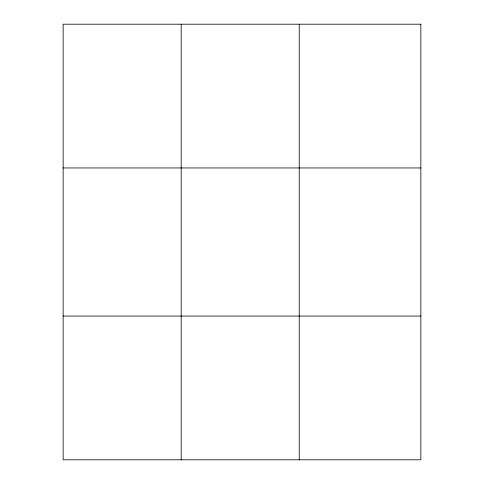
<?xml version="1.0" encoding="UTF-8"?>
<svg xmlns="http://www.w3.org/2000/svg" width="484" height="484" viewBox="0 0 484 484"><rect width="100%" height="100%" fill="white"/><g stroke="black" fill="none" stroke-linecap="round" stroke-linejoin="round"><path stroke-width="0.73" d="M181.185 459.8L181.185 24.2M299.233 459.8L299.233 24.2M63.144 167.948L420.856 167.948M63.144 316.052L420.856 316.052M420.856 24.2L420.856 459.8L63.144 459.8L63.144 24.2L420.856 24.2"/></g></svg>
